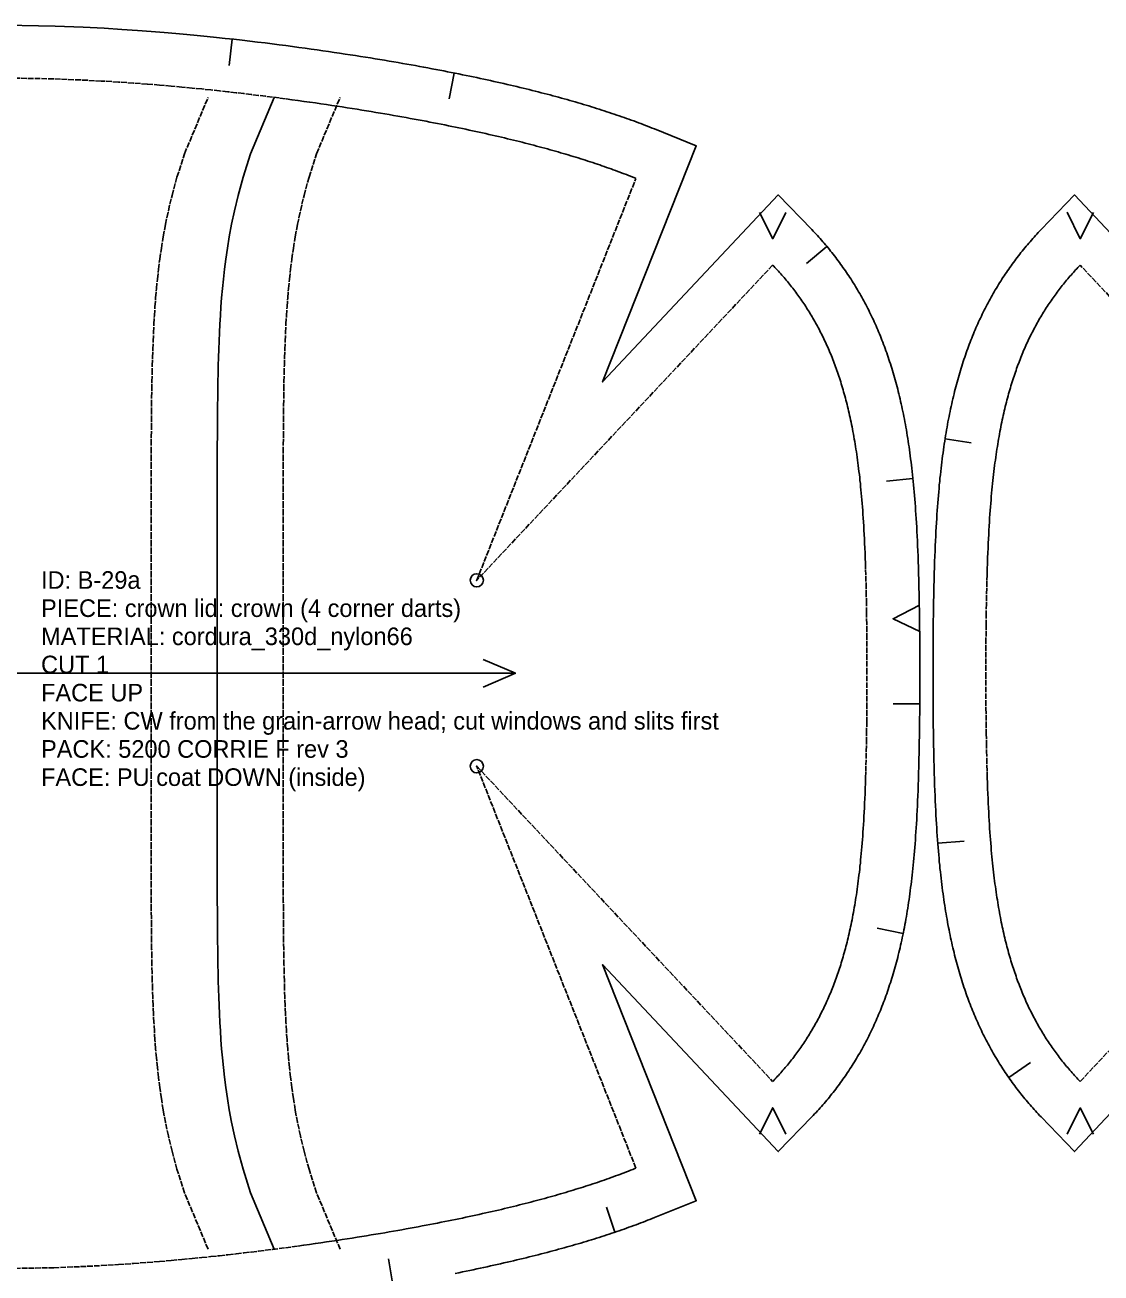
# Model space of a CAD drawing. Header units: millimetres. Extents: x 0 to 8058, y -22 to 1524.
# Drawn here: x 4726.2 to 4970.7, y 333.6 to 617.3 of the extents above; entities that cross this region are included whole.
import ezdxf

# ---------------------------------------------------------------- set-up
doc = ezdxf.new("R2010")
doc.units = ezdxf.units.MM
doc.linetypes.add('DASHED', pattern=[1.524, 1.27, -0.254])
for name, color, linetype in [('CUT', 7, 'Continuous'), ('DRILL', 4, 'Continuous'), ('GRAIN', 5, 'Continuous'), ('INTERNAL', 6, 'Continuous'), ('NOTCH', 1, 'Continuous'), ('SEW', 3, 'Continuous'), ('TEXT', 2, 'Continuous')]:
    doc.layers.add(name, color=color, linetype=linetype)

msp = doc.modelspace()

# ---------------------------------------------------------------- linework, layer by layer
at = {"layer": 'CUT'}
for points in [[(4823.95, 333.56), (4824.79, 333.73), (4825.63, 333.9), (4826.45, 334.07), (4827.27, 334.24), (4828.08, 334.41), (4828.88, 334.58), (4829.68, 334.75), (4830.47, 334.92), (4831.25, 335.08), (4832.02, 335.25), (4832.78, 335.42), (4833.54, 335.59), (4834.3, 335.76), (4835.04, 335.93), (4835.78, 336.1), (4836.51, 336.27), (4837.24, 336.44), (4837.96, 336.61), (4838.67, 336.79), (4839.38, 336.96), (4840.09, 337.13), (4840.78, 337.3), (4841.47, 337.47), (4842.16, 337.64), (4842.84, 337.82), (4843.52, 337.99), (4844.19, 338.17), (4844.86, 338.34), (4845.52, 338.51), (4846.17, 338.69), (4846.83, 338.87), (4847.47, 339.04), (4848.12, 339.22), (4848.75, 339.4), (4849.39, 339.57), (4850.02, 339.75), (4850.64, 339.93), (4851.26, 340.11), (4851.88, 340.29), (4852.49, 340.47), (4853.1, 340.65), (4853.71, 340.83), (4854.31, 341.02), (4854.91, 341.2), (4855.5, 341.38), (4856.09, 341.57), (4856.68, 341.75), (4857.26, 341.94), (4857.84, 342.13), (4858.41, 342.31), (4858.98, 342.5), (4859.55, 342.69), (4860.12, 342.88), (4860.68, 343.07), (4861.24, 343.26), (4861.79, 343.46), (4862.34, 343.65), (4862.89, 343.84), (4863.44, 344.04), (4863.98, 344.23), (4864.52, 344.43), (4865.05, 344.63), (4865.59, 344.83), (4866.12, 345.03), (4866.64, 345.23), (4867.17, 345.43), (4867.69, 345.63), (4868.21, 345.83), (4868.72, 346.04), (4869.24, 346.24), (4878.72, 350.07), (4857.47, 403.73), (4897.37, 361.23), (4904.99, 369.13), (4905.3, 369.46), (4905.62, 369.8), (4905.94, 370.14), (4906.25, 370.48), (4906.56, 370.82), (4906.87, 371.16), (4907.17, 371.51), (4907.48, 371.86), (4907.78, 372.21), (4908.08, 372.56), (4908.38, 372.91), (4908.67, 373.27), (4908.97, 373.62), (4909.26, 373.98), (4909.55, 374.35), (4909.84, 374.71), (4910.12, 375.07), (4910.41, 375.44), (4910.69, 375.81), (4910.97, 376.18), (4911.24, 376.56), (4911.52, 376.93), (4911.79, 377.31), (4912.06, 377.69), (4912.33, 378.07), (4912.6, 378.46), (4912.86, 378.84), (4913.12, 379.23), (4913.38, 379.62), (4913.64, 380.02), (4913.89, 380.41), (4914.15, 380.81), (4914.4, 381.21), (4914.65, 381.61), (4914.9, 382.01), (4915.14, 382.42), (4915.38, 382.82), (4915.62, 383.23), (4915.86, 383.65), (4916.1, 384.06), (4916.33, 384.48), (4916.56, 384.9), (4916.79, 385.32), (4917.02, 385.74), (4917.24, 386.17), (4917.47, 386.59), (4917.69, 387.02), (4917.91, 387.46), (4918.12, 387.89), (4918.34, 388.33), (4918.55, 388.77), (4918.76, 389.21), (4918.97, 389.66), (4919.17, 390.1), (4919.38, 390.55), (4919.58, 391.01), (4919.78, 391.46), (4919.97, 391.92), (4920.17, 392.38), (4920.36, 392.84), (4920.55, 393.31), (4920.74, 393.77), (4920.92, 394.24), (4921.11, 394.72), (4921.29, 395.19), (4921.47, 395.67), (4921.65, 396.15), (4921.82, 396.64), (4922, 397.13), (4922.17, 397.62), (4922.34, 398.11), (4922.5, 398.61), (4922.67, 399.11), (4922.83, 399.61), (4922.99, 400.12), (4923.15, 400.63), (4923.31, 401.14), (4923.46, 401.66), (4923.61, 402.17), (4923.77, 402.7), (4923.91, 403.22), (4924.06, 403.76), (4924.2, 404.29), (4924.35, 404.83), (4924.49, 405.37), (4924.62, 405.92), (4924.76, 406.47), (4924.89, 407.02), (4925.03, 407.58), (4925.16, 408.14), (4925.28, 408.71), (4925.41, 409.28), (4925.53, 409.86), (4925.66, 410.44), (4925.78, 411.03), (4925.9, 411.62), (4926.01, 412.21), (4926.13, 412.82), (4926.24, 413.42), (4926.35, 414.04), (4926.46, 414.66), (4926.56, 415.28), (4926.67, 415.92), (4926.77, 416.55), (4926.87, 417.2), (4926.97, 417.85), (4927.07, 418.51), (4927.16, 419.18), (4927.26, 419.86), (4927.35, 420.54), (4927.44, 421.23), (4927.53, 421.93), (4927.61, 422.64), (4927.7, 423.36), (4927.78, 424.09), (4927.86, 424.83), (4927.94, 425.59), (4928.02, 426.35), (4928.09, 427.13), (4928.17, 427.91), (4928.24, 428.72), (4928.31, 429.53), (4928.38, 430.37), (4928.45, 431.22), (4928.51, 432.08), (4928.57, 432.97), (4928.64, 433.88), (4928.7, 434.81), (4928.75, 435.76), (4928.81, 436.73), (4928.87, 437.74), (4928.92, 438.78), (4928.97, 439.85), (4929.02, 440.95), (4929.07, 442.1), (4929.12, 443.3), (4929.16, 444.55), (4929.2, 445.86), (4929.25, 447.25), (4929.29, 448.73), (4929.32, 450.31), (4929.36, 452.03), (4929.4, 453.93), (4929.43, 456.08), (4929.46, 458.63), (4929.49, 461.96), (4929.52, 469.95), (4929.49, 477.94), (4929.46, 481.27), (4929.43, 483.82), (4929.4, 485.97), (4929.36, 487.87), (4929.32, 489.59), (4929.29, 491.17), (4929.25, 492.64), (4929.2, 494.03), (4929.16, 495.35), (4929.12, 496.6), (4929.07, 497.79), (4929.02, 498.94), (4928.97, 500.05), (4928.92, 501.12), (4928.87, 502.16), (4928.81, 503.16), (4928.75, 504.14), (4928.7, 505.09), (4928.64, 506.02), (4928.57, 506.92), (4928.51, 507.81), (4928.45, 508.68), (4928.38, 509.53), (4928.31, 510.36), (4928.24, 511.18), (4928.17, 511.98), (4928.09, 512.77), (4928.02, 513.55), (4927.94, 514.31), (4927.86, 515.06), (4927.78, 515.8), (4927.7, 516.53), (4927.61, 517.25), (4927.53, 517.96), (4927.44, 518.66), (4927.35, 519.36), (4927.26, 520.04), (4927.16, 520.72), (4927.07, 521.38), (4926.97, 522.04), (4926.87, 522.7), (4926.77, 523.34), (4926.67, 523.98), (4926.56, 524.61), (4926.46, 525.24), (4926.35, 525.86), (4926.24, 526.47), (4926.13, 527.08), (4926.01, 527.68), (4925.9, 528.28), (4925.78, 528.87), (4925.66, 529.46), (4925.53, 530.04), (4925.41, 530.61), (4925.28, 531.19), (4925.16, 531.75), (4925.03, 532.32), (4924.89, 532.88), (4924.76, 533.43), (4924.62, 533.98), (4924.49, 534.53), (4924.35, 535.07), (4924.2, 535.61), (4924.06, 536.14), (4923.91, 536.67), (4923.77, 537.2), (4923.61, 537.72), (4923.46, 538.24), (4923.31, 538.76), (4923.15, 539.27), (4922.99, 539.78), (4922.83, 540.29), (4922.67, 540.79), (4922.5, 541.29), (4922.34, 541.78), (4922.17, 542.28), (4922, 542.77), (4921.82, 543.26), (4921.65, 543.74), (4921.47, 544.22), (4921.29, 544.7), (4921.11, 545.18), (4920.92, 545.65), (4920.74, 546.12), (4920.55, 546.59), (4920.36, 547.06), (4920.17, 547.52), (4919.97, 547.98), (4919.78, 548.44), (4919.58, 548.89), (4919.38, 549.34), (4919.17, 549.79), (4918.97, 550.24), (4918.76, 550.68), (4918.55, 551.13), (4918.34, 551.57), (4918.12, 552), (4917.91, 552.44), (4917.69, 552.87), (4917.47, 553.3), (4917.24, 553.73), (4917.02, 554.16), (4916.79, 554.58), (4916.56, 555), (4916.33, 555.42), (4916.1, 555.84), (4915.86, 556.25), (4915.62, 556.66), (4915.38, 557.07), (4915.14, 557.48), (4914.9, 557.88), (4914.65, 558.29), (4914.4, 558.69), (4914.15, 559.09), (4913.89, 559.49), (4913.64, 559.88), (4913.38, 560.27), (4913.12, 560.66), (4912.86, 561.05), (4912.6, 561.44), (4912.33, 561.82), (4912.06, 562.2), (4911.79, 562.58), (4911.52, 562.96), (4911.24, 563.34), (4910.97, 563.71), (4910.69, 564.08), (4910.41, 564.45), (4910.12, 564.82), (4909.84, 565.19), (4909.55, 565.55), (4909.26, 565.91), (4908.97, 566.27), (4908.67, 566.63), (4908.38, 566.98), (4908.08, 567.34), (4907.78, 567.69), (4907.48, 568.04), (4907.17, 568.39), (4906.87, 568.73), (4906.56, 569.08), (4906.25, 569.42), (4905.94, 569.76), (4905.62, 570.1), (4905.3, 570.43), (4904.99, 570.77), (4897.37, 578.67), (4857.47, 536.17), (4878.72, 589.82), (4869.24, 593.65), (4868.72, 593.86), (4868.21, 594.06), (4867.69, 594.27), (4867.17, 594.47), (4866.64, 594.67), (4866.12, 594.87), (4865.59, 595.07), (4865.05, 595.27), (4864.52, 595.47), (4863.98, 595.66), (4863.44, 595.86), (4862.89, 596.05), (4862.34, 596.25), (4861.79, 596.44), (4861.24, 596.63), (4860.68, 596.82), (4860.12, 597.01), (4859.55, 597.2), (4858.98, 597.39), (4858.41, 597.58), (4857.84, 597.77), (4857.26, 597.96), (4856.68, 598.14), (4856.09, 598.33), (4855.5, 598.51), (4854.91, 598.7), (4854.31, 598.88), (4853.71, 599.06), (4853.1, 599.24), (4852.49, 599.42), (4851.88, 599.61), (4851.26, 599.79), (4850.64, 599.97), (4850.02, 600.14), (4849.39, 600.32), (4848.75, 600.5), (4848.12, 600.68), (4847.47, 600.85), (4846.83, 601.03), (4846.17, 601.21), (4845.52, 601.38), (4844.86, 601.56), (4844.19, 601.73), (4843.52, 601.9), (4842.84, 602.08), (4842.16, 602.25), (4841.47, 602.42), (4840.78, 602.6), (4840.09, 602.77), (4839.38, 602.94), (4838.67, 603.11), (4837.96, 603.28), (4837.24, 603.45), (4836.51, 603.62), (4835.78, 603.79), (4835.04, 603.96), (4834.3, 604.13), (4833.54, 604.3), (4832.78, 604.47), (4832.02, 604.64), (4831.25, 604.81), (4830.47, 604.98), (4829.68, 605.15), (4828.88, 605.32), (4828.08, 605.49), (4827.27, 605.66), (4826.45, 605.83), (4825.63, 605.99), (4824.79, 606.16), (4823.95, 606.33), (4823.09, 606.5), (4822.23, 606.67), (4821.36, 606.84), (4820.47, 607.01), (4819.58, 607.18), (4818.68, 607.35), (4817.76, 607.52), (4816.84, 607.69), (4815.9, 607.87), (4814.95, 608.04), (4813.99, 608.21), (4813.02, 608.38), (4812.03, 608.56), (4811.03, 608.73), (4810.02, 608.91), (4808.99, 609.08), (4807.94, 609.26), (4806.88, 609.43), (4805.8, 609.61), (4804.71, 609.79), (4803.59, 609.97), (4802.46, 610.15), (4801.31, 610.33), (4800.13, 610.51), (4798.94, 610.69), (4797.72, 610.88), (4796.48, 611.06), (4795.21, 611.25), (4793.92, 611.44), (4792.6, 611.63), (4791.25, 611.82), (4789.86, 612.01), (4788.45, 612.2), (4786.99, 612.4), (4785.5, 612.6), (4783.97, 612.79), (4782.39, 613), (4780.77, 613.2), (4779.09, 613.4), (4777.35, 613.61), (4775.56, 613.82), (4773.69, 614.03), (4771.75, 614.24), (4769.72, 614.46), (4767.6, 614.68), (4765.37, 614.9), (4763.01, 615.12), (4760.51, 615.35), (4757.83, 615.58), (4754.93, 615.81), (4751.77, 616.05), (4748.25, 616.29), (4744.23, 616.53), (4739.44, 616.78), (4733.1, 617.04), (4717.99, 617.29)], [(5004.57, 536.17), (4964.68, 578.67), (4957.06, 570.77), (4956.74, 570.43), (4956.42, 570.1), (4956.11, 569.76), (4955.8, 569.42), (4955.49, 569.08), (4955.18, 568.73), (4954.87, 568.39), (4954.57, 568.04), (4954.27, 567.69), (4953.97, 567.34), (4953.67, 566.98), (4953.37, 566.63), (4953.08, 566.27), (4952.79, 565.91), (4952.5, 565.55), (4952.21, 565.19), (4951.92, 564.82), (4951.64, 564.45), (4951.36, 564.08), (4951.08, 563.71), (4950.8, 563.34), (4950.53, 562.96), (4950.25, 562.58), (4949.98, 562.2), (4949.72, 561.82), (4949.45, 561.44), (4949.19, 561.05), (4948.92, 560.66), (4948.66, 560.27), (4948.41, 559.88), (4948.15, 559.49), (4947.9, 559.09), (4947.65, 558.69), (4947.4, 558.29), (4947.15, 557.88), (4946.91, 557.48), (4946.66, 557.07), (4946.42, 556.66), (4946.18, 556.25), (4945.95, 555.84), (4945.71, 555.42), (4945.48, 555), (4945.25, 554.58), (4945.03, 554.16), (4944.8, 553.73), (4944.58, 553.3), (4944.36, 552.87), (4944.14, 552.44), (4943.92, 552), (4943.71, 551.57), (4943.5, 551.13), (4943.29, 550.68), (4943.08, 550.24), (4942.87, 549.79), (4942.67, 549.34), (4942.47, 548.89), (4942.27, 548.44), (4942.07, 547.98), (4941.88, 547.52), (4941.69, 547.06), (4941.5, 546.59), (4941.31, 546.12), (4941.12, 545.65), (4940.94, 545.18), (4940.75, 544.7), (4940.58, 544.22), (4940.4, 543.74), (4940.22, 543.26), (4940.05, 542.77), (4939.88, 542.28), (4939.71, 541.78), (4939.54, 541.29), (4939.38, 540.79), (4939.21, 540.29), (4939.05, 539.78), (4938.89, 539.27), (4938.74, 538.76), (4938.58, 538.24), (4938.43, 537.72), (4938.28, 537.2), (4938.13, 536.67), (4937.99, 536.14), (4937.84, 535.61), (4937.7, 535.07), (4937.56, 534.53), (4937.42, 533.98), (4937.29, 533.43), (4937.15, 532.88), (4937.02, 532.32), (4936.89, 531.75), (4936.76, 531.19), (4936.63, 530.61), (4936.51, 530.04), (4936.39, 529.46), (4936.27, 528.87), (4936.15, 528.28), (4936.03, 527.68), (4935.92, 527.08), (4935.81, 526.47), (4935.7, 525.86), (4935.59, 525.24), (4935.48, 524.61), (4935.38, 523.98), (4935.27, 523.34), (4935.17, 522.7), (4935.07, 522.04), (4934.98, 521.38), (4934.88, 520.72), (4934.79, 520.04), (4934.7, 519.36), (4934.61, 518.66), (4934.52, 517.96), (4934.43, 517.25), (4934.35, 516.53), (4934.26, 515.8), (4934.18, 515.06), (4934.1, 514.31), (4934.03, 513.55), (4933.95, 512.77), (4933.88, 511.98), (4933.81, 511.18), (4933.73, 510.36), (4933.67, 509.53), (4933.6, 508.68), (4933.53, 507.81), (4933.47, 506.92), (4933.41, 506.02), (4933.35, 505.09), (4933.29, 504.14), (4933.23, 503.16), (4933.18, 502.16), (4933.13, 501.12), (4933.07, 500.05), (4933.02, 498.94), (4932.98, 497.79), (4932.93, 496.6), (4932.88, 495.35), (4932.84, 494.03), (4932.8, 492.64), (4932.76, 491.17), (4932.72, 489.59), (4932.68, 487.87), (4932.65, 485.97), (4932.61, 483.82), (4932.58, 481.27), (4932.55, 477.94), (4932.52, 469.95), (4932.55, 461.96), (4932.58, 458.63), (4932.61, 456.08), (4932.65, 453.93), (4932.68, 452.03), (4932.72, 450.31), (4932.76, 448.73), (4932.8, 447.25), (4932.84, 445.86), (4932.88, 444.55), (4932.93, 443.3), (4932.98, 442.1), (4933.02, 440.95), (4933.07, 439.85), (4933.13, 438.78), (4933.18, 437.74), (4933.23, 436.73), (4933.29, 435.76), (4933.35, 434.81), (4933.41, 433.88), (4933.47, 432.97), (4933.53, 432.08), (4933.6, 431.22), (4933.67, 430.37), (4933.73, 429.53), (4933.81, 428.72), (4933.88, 427.91), (4933.95, 427.13), (4934.03, 426.35), (4934.1, 425.59), (4934.18, 424.83), (4934.26, 424.09), (4934.35, 423.36), (4934.43, 422.64), (4934.52, 421.93), (4934.61, 421.23), (4934.7, 420.54), (4934.79, 419.86), (4934.88, 419.18), (4934.98, 418.51), (4935.07, 417.85), (4935.17, 417.2), (4935.27, 416.55), (4935.38, 415.92), (4935.48, 415.28), (4935.59, 414.66), (4935.7, 414.04), (4935.81, 413.42), (4935.92, 412.82), (4936.03, 412.21), (4936.15, 411.62), (4936.27, 411.03), (4936.39, 410.44), (4936.51, 409.86), (4936.63, 409.28), (4936.76, 408.71), (4936.89, 408.14), (4937.02, 407.58), (4937.15, 407.02), (4937.29, 406.47), (4937.42, 405.92), (4937.56, 405.37), (4937.7, 404.83), (4937.84, 404.29), (4937.99, 403.76), (4938.13, 403.22), (4938.28, 402.7), (4938.43, 402.17), (4938.58, 401.66), (4938.74, 401.14), (4938.89, 400.63), (4939.05, 400.12), (4939.21, 399.61), (4939.38, 399.11), (4939.54, 398.61), (4939.71, 398.11), (4939.88, 397.62), (4940.05, 397.13), (4940.22, 396.64), (4940.4, 396.15), (4940.58, 395.67), (4940.75, 395.19), (4940.94, 394.72), (4941.12, 394.24), (4941.31, 393.77), (4941.5, 393.31), (4941.69, 392.84), (4941.88, 392.38), (4942.07, 391.92), (4942.27, 391.46), (4942.47, 391.01), (4942.67, 390.55), (4942.87, 390.1), (4943.08, 389.66), (4943.29, 389.21), (4943.5, 388.77), (4943.71, 388.33), (4943.92, 387.89), (4944.14, 387.46), (4944.36, 387.02), (4944.58, 386.59), (4944.8, 386.17), (4945.03, 385.74), (4945.25, 385.32), (4945.48, 384.9), (4945.71, 384.48), (4945.95, 384.06), (4946.18, 383.65), (4946.42, 383.23), (4946.66, 382.82), (4946.91, 382.42), (4947.15, 382.01), (4947.4, 381.61), (4947.65, 381.21), (4947.9, 380.81), (4948.15, 380.41), (4948.41, 380.02), (4948.66, 379.62), (4948.92, 379.23), (4949.19, 378.84), (4949.45, 378.46), (4949.72, 378.07), (4949.98, 377.69), (4950.25, 377.31), (4950.53, 376.93), (4950.8, 376.56), (4951.08, 376.18), (4951.36, 375.81), (4951.64, 375.44), (4951.92, 375.07), (4952.21, 374.71), (4952.5, 374.35), (4952.79, 373.98), (4953.08, 373.62), (4953.37, 373.27), (4953.67, 372.91), (4953.97, 372.56), (4954.27, 372.21), (4954.57, 371.86), (4954.87, 371.51), (4955.18, 371.16), (4955.49, 370.82), (4955.8, 370.48), (4956.11, 370.14), (4956.42, 369.8), (4956.74, 369.46), (4957.06, 369.13), (4964.68, 361.23), (5004.57, 403.73)]]:
    msp.add_lwpolyline(points, dxfattribs=at)
at = {"layer": 'DRILL'}
for centre in [(4828.87, 491.08), (4828.87, 448.82)]:
    msp.add_circle(centre, 1.5, dxfattribs=at)
for p in [(4828.87, 491.08), (4828.87, 448.82)]:
    msp.add_point(p, dxfattribs=at)
at = {"layer": 'GRAIN'}
for points in [[(4830.3, 466.83), (4837.67, 469.95), (4830.3, 473.06)], [(4598.11, 469.95), (4837.67, 469.95)]]:
    msp.add_lwpolyline(points, dxfattribs=at)
at = {"layer": 'INTERNAL', "linetype": 'CONTINUOUS'}
msp.add_lwpolyline([(4782.84, 339.05), (4777.48, 351.87), (4775.77, 357.22), (4774.64, 361.34), (4773.81, 364.82), (4773.16, 367.91), (4772.64, 370.73), (4772.22, 373.34), (4771.86, 375.8), (4771.57, 378.14), (4771.32, 380.37), (4771.1, 382.53), (4770.92, 384.62), (4770.77, 386.66), (4770.64, 388.66), (4770.53, 390.61), (4770.43, 392.54), (4770.35, 394.44), (4770.27, 396.31), (4770.21, 398.17), (4770.16, 400.01), (4770.12, 401.84), (4770.08, 403.66), (4770.05, 405.47), (4770.02, 407.26), (4770, 409.06), (4769.98, 410.84), (4769.96, 412.63), (4769.95, 414.4), (4769.94, 416.18), (4769.93, 417.95), (4769.92, 419.72), (4769.92, 421.49), (4769.91, 423.26), (4769.91, 425.02), (4769.9, 426.79), (4769.9, 428.55), (4769.9, 430.31), (4769.9, 432.08), (4769.9, 433.84), (4769.89, 435.6), (4769.89, 437.36), (4769.89, 439.12), (4769.89, 440.89), (4769.89, 442.65), (4769.89, 444.41), (4769.89, 446.17), (4769.89, 447.93), (4769.89, 449.69), (4769.89, 451.45), (4769.89, 453.22), (4769.89, 454.98), (4769.89, 456.74), (4769.89, 458.5), (4769.89, 460.26), (4769.89, 462.02), (4769.89, 463.78), (4769.89, 465.54), (4769.89, 467.31), (4769.89, 469.07), (4769.89, 470.83), (4769.89, 472.59), (4769.89, 474.35), (4769.89, 476.11), (4769.89, 477.87), (4769.89, 479.63), (4769.89, 481.4), (4769.89, 483.16), (4769.89, 484.92), (4769.89, 486.68), (4769.89, 488.44), (4769.89, 490.2), (4769.89, 491.96), (4769.89, 493.73), (4769.89, 495.49), (4769.89, 497.25), (4769.89, 499.01), (4769.89, 500.77), (4769.89, 502.53), (4769.89, 504.3), (4769.9, 506.06), (4769.9, 507.82), (4769.9, 509.58), (4769.9, 511.35), (4769.9, 513.11), (4769.91, 514.87), (4769.91, 516.64), (4769.92, 518.41), (4769.92, 520.17), (4769.93, 521.94), (4769.94, 523.72), (4769.95, 525.49), (4769.96, 527.27), (4769.98, 529.05), (4770, 530.84), (4770.02, 532.63), (4770.05, 534.43), (4770.08, 536.24), (4770.12, 538.05), (4770.16, 539.88), (4770.21, 541.72), (4770.27, 543.58), (4770.35, 545.46), (4770.43, 547.36), (4770.53, 549.28), (4770.64, 551.24), (4770.77, 553.23), (4770.92, 555.27), (4771.1, 557.36), (4771.32, 559.52), (4771.57, 561.76), (4771.86, 564.1), (4772.22, 566.55), (4772.64, 569.17), (4773.16, 571.98), (4773.81, 575.07), (4774.64, 578.56), (4775.77, 582.68), (4777.48, 588.02), (4782.84, 600.84)], dxfattribs=at)
at = {"layer": 'NOTCH'}
for points in [[(4773.31, 614.07), (4772.66, 608.11)], [(4823.75, 606.37), (4822.58, 600.49)], [(4893.12, 574.7), (4896.11, 568.7), (4899.12, 574.69)], [(4963.01, 574.71), (4965.98, 568.7), (4969.01, 574.69)], [(4908.41, 566.95), (4903.81, 563.1)], [(4935.26, 523.24), (4941.18, 522.3)], [(4927.95, 514.21), (4921.98, 513.6)], [(4929.41, 485.41), (4923.45, 482.33), (4929.49, 479.41)], [(4929.5, 462.98), (4923.5, 463.01)], [(4933.59, 431.36), (4939.57, 431.82)], [(4925.74, 410.83), (4919.86, 412.03)], [(4949.73, 378.05), (4954.65, 381.48)], [(4899.12, 365.2), (4896.11, 371.2), (4893.12, 365.19)], [(4969.01, 365.21), (4965.98, 371.19), (4963.01, 365.18)], [(4860.25, 342.93), (4858.33, 348.61)], [(4809.82, 330.96), (4808.81, 336.87)]]:
    msp.add_lwpolyline(points, dxfattribs=at)
at = {"layer": 'SEW', "linetype": 'DASHED'}
for points in [[(4717.89, 334.61), (4732.76, 334.85), (4738.88, 335.1), (4743.56, 335.34), (4747.48, 335.58), (4750.91, 335.81), (4754, 336.05), (4756.83, 336.27), (4759.45, 336.5), (4761.9, 336.72), (4764.21, 336.94), (4766.39, 337.16), (4768.47, 337.37), (4770.46, 337.58), (4772.36, 337.79), (4774.19, 338), (4775.95, 338.2), (4777.65, 338.41), (4779.3, 338.61), (4780.89, 338.81), (4782.44, 339), (4783.95, 339.2), (4785.41, 339.39), (4786.84, 339.58), (4788.23, 339.77), (4789.58, 339.96), (4790.91, 340.15), (4792.21, 340.33), (4793.48, 340.52), (4794.72, 340.7), (4795.94, 340.88), (4797.13, 341.06), (4798.31, 341.24), (4799.46, 341.42), (4800.59, 341.6), (4801.7, 341.78), (4802.79, 341.95), (4803.86, 342.13), (4804.92, 342.3), (4805.96, 342.47), (4806.98, 342.65), (4807.99, 342.82), (4808.99, 342.99), (4809.96, 343.16), (4810.93, 343.33), (4811.88, 343.5), (4812.82, 343.67), (4813.75, 343.83), (4814.67, 344), (4815.57, 344.17), (4816.46, 344.34), (4817.34, 344.5), (4818.21, 344.67), (4819.08, 344.83), (4819.93, 345), (4820.77, 345.17), (4821.6, 345.33), (4822.42, 345.5), (4823.23, 345.66), (4824.04, 345.82), (4824.83, 345.99), (4825.62, 346.15), (4826.4, 346.32), (4827.17, 346.48), (4827.93, 346.65), (4828.69, 346.81), (4829.44, 346.97), (4830.18, 347.14), (4830.91, 347.3), (4831.64, 347.47), (4832.36, 347.63), (4833.08, 347.79), (4833.78, 347.96), (4834.48, 348.12), (4835.18, 348.29), (4835.87, 348.45), (4836.55, 348.62), (4837.23, 348.78), (4837.9, 348.95), (4838.56, 349.11), (4839.22, 349.28), (4839.88, 349.45), (4840.52, 349.61), (4841.17, 349.78), (4841.81, 349.95), (4842.44, 350.11), (4843.07, 350.28), (4843.69, 350.45), (4844.31, 350.62), (4844.92, 350.78), (4845.53, 350.95), (4846.13, 351.12), (4846.73, 351.29), (4847.33, 351.46), (4847.92, 351.63), (4848.5, 351.8), (4849.09, 351.98), (4849.66, 352.15), (4850.24, 352.32), (4850.8, 352.49), (4851.37, 352.67), (4851.93, 352.84), (4852.49, 353.01), (4853.04, 353.19), (4853.59, 353.36), (4854.13, 353.54), (4854.67, 353.72), (4855.21, 353.89), (4855.75, 354.07), (4856.28, 354.25), (4856.8, 354.43), (4857.32, 354.61), (4857.84, 354.79), (4858.36, 354.97), (4858.87, 355.15), (4859.38, 355.33), (4859.89, 355.51), (4860.39, 355.7), (4860.89, 355.88), (4861.38, 356.07), (4861.88, 356.25), (4862.36, 356.44), (4862.85, 356.62), (4863.33, 356.81), (4863.81, 357), (4864.29, 357.19), (4864.76, 357.38), (4865.03, 357.48), (4828.87, 448.82), (4896.09, 377.19), (4896.32, 377.43), (4896.59, 377.71), (4896.86, 378), (4897.12, 378.28), (4897.39, 378.57), (4897.65, 378.86), (4897.91, 379.15), (4898.17, 379.44), (4898.42, 379.73), (4898.68, 380.02), (4898.93, 380.32), (4899.18, 380.61), (4899.43, 380.91), (4899.67, 381.21), (4899.92, 381.51), (4900.16, 381.82), (4900.4, 382.12), (4900.64, 382.43), (4900.88, 382.74), (4901.11, 383.05), (4901.35, 383.36), (4901.58, 383.67), (4901.81, 383.99), (4902.04, 384.3), (4902.26, 384.62), (4902.49, 384.94), (4902.71, 385.26), (4902.93, 385.59), (4903.15, 385.91), (4903.37, 386.24), (4903.59, 386.57), (4903.8, 386.9), (4904.01, 387.23), (4904.22, 387.57), (4904.43, 387.9), (4904.64, 388.24), (4904.85, 388.58), (4905.05, 388.93), (4905.25, 389.27), (4905.45, 389.62), (4905.65, 389.97), (4905.85, 390.32), (4906.04, 390.67), (4906.24, 391.03), (4906.43, 391.38), (4906.62, 391.74), (4906.81, 392.1), (4906.99, 392.47), (4907.18, 392.83), (4907.36, 393.2), (4907.54, 393.57), (4907.72, 393.95), (4907.9, 394.32), (4908.08, 394.7), (4908.25, 395.08), (4908.43, 395.46), (4908.6, 395.85), (4908.77, 396.24), (4908.94, 396.63), (4909.1, 397.02), (4909.27, 397.42), (4909.43, 397.82), (4909.59, 398.22), (4909.75, 398.62), (4909.91, 399.03), (4910.07, 399.44), (4910.22, 399.86), (4910.38, 400.27), (4910.53, 400.69), (4910.68, 401.11), (4910.83, 401.54), (4910.97, 401.97), (4911.12, 402.4), (4911.26, 402.83), (4911.4, 403.27), (4911.55, 403.72), (4911.68, 404.16), (4911.82, 404.61), (4911.96, 405.06), (4912.09, 405.52), (4912.22, 405.98), (4912.35, 406.44), (4912.48, 406.91), (4912.61, 407.39), (4912.74, 407.86), (4912.86, 408.34), (4912.98, 408.83), (4913.1, 409.32), (4913.22, 409.81), (4913.34, 410.31), (4913.46, 410.81), (4913.57, 411.32), (4913.69, 411.84), (4913.8, 412.35), (4913.91, 412.88), (4914.02, 413.41), (4914.12, 413.94), (4914.23, 414.48), (4914.33, 415.03), (4914.43, 415.58), (4914.53, 416.14), (4914.63, 416.7), (4914.73, 417.27), (4914.83, 417.85), (4914.92, 418.44), (4915.01, 419.03), (4915.1, 419.63), (4915.19, 420.24), (4915.28, 420.85), (4915.37, 421.48), (4915.45, 422.11), (4915.54, 422.75), (4915.62, 423.4), (4915.7, 424.07), (4915.78, 424.74), (4915.86, 425.42), (4915.93, 426.11), (4916.01, 426.82), (4916.08, 427.53), (4916.15, 428.26), (4916.22, 429.01), (4916.29, 429.77), (4916.35, 430.54), (4916.42, 431.33), (4916.48, 432.14), (4916.54, 432.96), (4916.6, 433.81), (4916.66, 434.67), (4916.72, 435.56), (4916.78, 436.47), (4916.83, 437.41), (4916.88, 438.38), (4916.93, 439.37), (4916.98, 440.4), (4917.03, 441.48), (4917.08, 442.59), (4917.12, 443.75), (4917.17, 444.96), (4917.21, 446.24), (4917.25, 447.59), (4917.29, 449.04), (4917.33, 450.58), (4917.36, 452.27), (4917.4, 454.13), (4917.43, 456.25), (4917.46, 458.76), (4917.49, 462.04), (4917.52, 469.95), (4917.49, 477.86), (4917.46, 481.13), (4917.43, 483.65), (4917.4, 485.76), (4917.36, 487.63), (4917.33, 489.31), (4917.29, 490.86), (4917.25, 492.3), (4917.21, 493.65), (4917.17, 494.93), (4917.12, 496.15), (4917.08, 497.31), (4917.03, 498.42), (4916.98, 499.49), (4916.93, 500.52), (4916.88, 501.52), (4916.83, 502.49), (4916.78, 503.42), (4916.72, 504.34), (4916.66, 505.22), (4916.6, 506.09), (4916.54, 506.93), (4916.48, 507.76), (4916.42, 508.57), (4916.35, 509.35), (4916.29, 510.13), (4916.22, 510.89), (4916.15, 511.63), (4916.08, 512.36), (4916.01, 513.08), (4915.93, 513.78), (4915.86, 514.48), (4915.78, 515.16), (4915.7, 515.83), (4915.62, 516.49), (4915.54, 517.14), (4915.45, 517.78), (4915.37, 518.42), (4915.28, 519.04), (4915.19, 519.66), (4915.1, 520.27), (4915.01, 520.87), (4914.92, 521.46), (4914.83, 522.04), (4914.73, 522.62), (4914.63, 523.19), (4914.53, 523.76), (4914.43, 524.32), (4914.33, 524.87), (4914.23, 525.41), (4914.12, 525.95), (4914.02, 526.49), (4913.91, 527.02), (4913.8, 527.54), (4913.69, 528.06), (4913.57, 528.57), (4913.46, 529.08), (4913.34, 529.59), (4913.22, 530.08), (4913.1, 530.58), (4912.98, 531.07), (4912.86, 531.55), (4912.74, 532.03), (4912.61, 532.51), (4912.48, 532.98), (4912.35, 533.45), (4912.22, 533.91), (4912.09, 534.38), (4911.96, 534.83), (4911.82, 535.28), (4911.68, 535.73), (4911.55, 536.18), (4911.4, 536.62), (4911.26, 537.06), (4911.12, 537.5), (4910.97, 537.93), (4910.83, 538.36), (4910.68, 538.78), (4910.53, 539.2), (4910.38, 539.62), (4910.22, 540.04), (4910.07, 540.45), (4909.91, 540.86), (4909.75, 541.27), (4909.59, 541.68), (4909.43, 542.08), (4909.27, 542.48), (4909.1, 542.87), (4908.94, 543.27), (4908.77, 543.66), (4908.6, 544.04), (4908.43, 544.43), (4908.25, 544.81), (4908.08, 545.19), (4907.9, 545.57), (4907.72, 545.95), (4907.54, 546.32), (4907.36, 546.69), (4907.18, 547.06), (4906.99, 547.43), (4906.81, 547.79), (4906.62, 548.15), (4906.43, 548.51), (4906.24, 548.87), (4906.04, 549.23), (4905.85, 549.58), (4905.65, 549.93), (4905.45, 550.28), (4905.25, 550.62), (4905.05, 550.97), (4904.85, 551.31), (4904.64, 551.65), (4904.43, 551.99), (4904.22, 552.33), (4904.01, 552.66), (4903.8, 553), (4903.59, 553.33), (4903.37, 553.66), (4903.15, 553.98), (4902.93, 554.31), (4902.71, 554.63), (4902.49, 554.95), (4902.26, 555.27), (4902.04, 555.59), (4901.81, 555.91), (4901.58, 556.22), (4901.35, 556.54), (4901.11, 556.85), (4900.88, 557.16), (4900.64, 557.47), (4900.4, 557.77), (4900.16, 558.08), (4899.92, 558.38), (4899.67, 558.68), (4899.43, 558.98), (4899.18, 559.28), (4898.93, 559.58), (4898.68, 559.87), (4898.42, 560.17), (4898.17, 560.46), (4897.91, 560.75), (4897.65, 561.04), (4897.39, 561.33), (4897.12, 561.61), (4896.86, 561.9), (4896.59, 562.18), (4896.32, 562.46), (4896.09, 562.7), (4828.87, 491.08), (4865.03, 582.41), (4864.76, 582.52), (4864.29, 582.71), (4863.81, 582.9), (4863.33, 583.09), (4862.85, 583.27), (4862.36, 583.46), (4861.88, 583.64), (4861.38, 583.83), (4860.89, 584.01), (4860.39, 584.2), (4859.89, 584.38), (4859.38, 584.56), (4858.87, 584.75), (4858.36, 584.93), (4857.84, 585.11), (4857.32, 585.29), (4856.8, 585.47), (4856.28, 585.65), (4855.75, 585.82), (4855.21, 586), (4854.67, 586.18), (4854.13, 586.35), (4853.59, 586.53), (4853.04, 586.71), (4852.49, 586.88), (4851.93, 587.06), (4851.37, 587.23), (4850.8, 587.4), (4850.24, 587.58), (4849.66, 587.75), (4849.09, 587.92), (4848.5, 588.09), (4847.92, 588.26), (4847.33, 588.43), (4846.73, 588.6), (4846.13, 588.77), (4845.53, 588.94), (4844.92, 589.11), (4844.31, 589.28), (4843.69, 589.45), (4843.07, 589.62), (4842.44, 589.78), (4841.81, 589.95), (4841.17, 590.12), (4840.52, 590.28), (4839.88, 590.45), (4839.22, 590.62), (4838.56, 590.78), (4837.9, 590.95), (4837.23, 591.11), (4836.55, 591.28), (4835.87, 591.44), (4835.18, 591.61), (4834.48, 591.77), (4833.78, 591.94), (4833.08, 592.1), (4832.36, 592.27), (4831.64, 592.43), (4830.91, 592.59), (4830.18, 592.76), (4829.44, 592.92), (4828.69, 593.09), (4827.93, 593.25), (4827.17, 593.41), (4826.4, 593.58), (4825.62, 593.74), (4824.83, 593.91), (4824.04, 594.07), (4823.23, 594.24), (4822.42, 594.4), (4821.6, 594.56), (4820.77, 594.73), (4819.93, 594.9), (4819.08, 595.06), (4818.21, 595.23), (4817.34, 595.39), (4816.46, 595.56), (4815.57, 595.73), (4814.67, 595.89), (4813.75, 596.06), (4812.82, 596.23), (4811.88, 596.4), (4810.93, 596.57), (4809.96, 596.74), (4808.99, 596.91), (4807.99, 597.08), (4806.98, 597.25), (4805.96, 597.42), (4804.92, 597.6), (4803.86, 597.77), (4802.79, 597.94), (4801.7, 598.12), (4800.59, 598.3), (4799.46, 598.47), (4798.31, 598.65), (4797.13, 598.83), (4795.94, 599.01), (4794.72, 599.19), (4793.48, 599.38), (4792.21, 599.56), (4790.91, 599.75), (4789.58, 599.93), (4788.23, 600.12), (4786.84, 600.31), (4785.41, 600.5), (4783.95, 600.7), (4782.44, 600.89), (4780.89, 601.09), (4779.3, 601.29), (4777.65, 601.49), (4775.95, 601.69), (4774.19, 601.9), (4772.36, 602.1), (4770.46, 602.31), (4768.47, 602.52), (4766.39, 602.74), (4764.21, 602.95), (4761.9, 603.17), (4759.45, 603.4), (4756.83, 603.62), (4754, 603.85), (4750.91, 604.08), (4747.48, 604.32), (4743.56, 604.55), (4738.88, 604.79), (4732.76, 605.04), (4717.89, 605.29)], [(4767.84, 339.05), (4762.48, 351.87), (4760.77, 357.22), (4759.64, 361.34), (4758.81, 364.82), (4758.16, 367.91), (4757.64, 370.73), (4757.22, 373.34), (4756.86, 375.8), (4756.57, 378.14), (4756.32, 380.37), (4756.1, 382.53), (4755.92, 384.62), (4755.77, 386.66), (4755.64, 388.66), (4755.53, 390.61), (4755.43, 392.54), (4755.35, 394.44), (4755.27, 396.31), (4755.21, 398.17), (4755.16, 400.01), (4755.12, 401.84), (4755.08, 403.66), (4755.05, 405.47), (4755.02, 407.26), (4755, 409.06), (4754.98, 410.84), (4754.96, 412.63), (4754.95, 414.4), (4754.94, 416.18), (4754.93, 417.95), (4754.92, 419.72), (4754.92, 421.49), (4754.91, 423.26), (4754.91, 425.02), (4754.9, 426.79), (4754.9, 428.55), (4754.9, 430.31), (4754.9, 432.08), (4754.9, 433.84), (4754.89, 435.6), (4754.89, 437.36), (4754.89, 439.12), (4754.89, 440.89), (4754.89, 442.65), (4754.89, 444.41), (4754.89, 446.17), (4754.89, 447.93), (4754.89, 449.69), (4754.89, 451.45), (4754.89, 453.22), (4754.89, 454.98), (4754.89, 456.74), (4754.89, 458.5), (4754.89, 460.26), (4754.89, 462.02), (4754.89, 463.78), (4754.89, 465.54), (4754.89, 467.31), (4754.89, 469.07), (4754.89, 470.83), (4754.89, 472.59), (4754.89, 474.35), (4754.89, 476.11), (4754.89, 477.87), (4754.89, 479.63), (4754.89, 481.4), (4754.89, 483.16), (4754.89, 484.92), (4754.89, 486.68), (4754.89, 488.44), (4754.89, 490.2), (4754.89, 491.96), (4754.89, 493.73), (4754.89, 495.49), (4754.89, 497.25), (4754.89, 499.01), (4754.89, 500.77), (4754.89, 502.53), (4754.89, 504.3), (4754.9, 506.06), (4754.9, 507.82), (4754.9, 509.58), (4754.9, 511.35), (4754.9, 513.11), (4754.91, 514.87), (4754.91, 516.64), (4754.92, 518.41), (4754.92, 520.17), (4754.93, 521.94), (4754.94, 523.72), (4754.95, 525.49), (4754.96, 527.27), (4754.98, 529.05), (4755, 530.84), (4755.02, 532.63), (4755.05, 534.43), (4755.08, 536.24), (4755.12, 538.05), (4755.16, 539.88), (4755.21, 541.72), (4755.27, 543.58), (4755.35, 545.46), (4755.43, 547.36), (4755.53, 549.28), (4755.64, 551.24), (4755.77, 553.23), (4755.92, 555.27), (4756.1, 557.36), (4756.32, 559.52), (4756.57, 561.76), (4756.86, 564.1), (4757.22, 566.55), (4757.64, 569.17), (4758.16, 571.98), (4758.81, 575.07), (4759.64, 578.56), (4760.77, 582.68), (4762.48, 588.02), (4767.84, 600.84)], [(4797.84, 339.05), (4792.48, 351.87), (4790.77, 357.22), (4789.64, 361.34), (4788.81, 364.82), (4788.16, 367.91), (4787.64, 370.73), (4787.22, 373.34), (4786.86, 375.8), (4786.57, 378.14), (4786.32, 380.37), (4786.1, 382.53), (4785.92, 384.62), (4785.77, 386.66), (4785.64, 388.66), (4785.53, 390.61), (4785.43, 392.54), (4785.35, 394.44), (4785.27, 396.31), (4785.21, 398.17), (4785.16, 400.01), (4785.12, 401.84), (4785.08, 403.66), (4785.05, 405.47), (4785.02, 407.26), (4785, 409.06), (4784.98, 410.84), (4784.96, 412.63), (4784.95, 414.4), (4784.94, 416.18), (4784.93, 417.95), (4784.92, 419.72), (4784.92, 421.49), (4784.91, 423.26), (4784.91, 425.02), (4784.9, 426.79), (4784.9, 428.55), (4784.9, 430.31), (4784.9, 432.08), (4784.9, 433.84), (4784.89, 435.6), (4784.89, 437.36), (4784.89, 439.12), (4784.89, 440.89), (4784.89, 442.65), (4784.89, 444.41), (4784.89, 446.17), (4784.89, 447.93), (4784.89, 449.69), (4784.89, 451.45), (4784.89, 453.22), (4784.89, 454.98), (4784.89, 456.74), (4784.89, 458.5), (4784.89, 460.26), (4784.89, 462.02), (4784.89, 463.78), (4784.89, 465.54), (4784.89, 467.31), (4784.89, 469.07), (4784.89, 470.83), (4784.89, 472.59), (4784.89, 474.35), (4784.89, 476.11), (4784.89, 477.87), (4784.89, 479.63), (4784.89, 481.4), (4784.89, 483.16), (4784.89, 484.92), (4784.89, 486.68), (4784.89, 488.44), (4784.89, 490.2), (4784.89, 491.96), (4784.89, 493.73), (4784.89, 495.49), (4784.89, 497.25), (4784.89, 499.01), (4784.89, 500.77), (4784.89, 502.53), (4784.89, 504.3), (4784.9, 506.06), (4784.9, 507.82), (4784.9, 509.58), (4784.9, 511.35), (4784.9, 513.11), (4784.91, 514.87), (4784.91, 516.64), (4784.92, 518.41), (4784.92, 520.17), (4784.93, 521.94), (4784.94, 523.72), (4784.95, 525.49), (4784.96, 527.27), (4784.98, 529.05), (4785, 530.84), (4785.02, 532.63), (4785.05, 534.43), (4785.08, 536.24), (4785.12, 538.05), (4785.16, 539.88), (4785.21, 541.72), (4785.27, 543.58), (4785.35, 545.46), (4785.43, 547.36), (4785.53, 549.28), (4785.64, 551.24), (4785.77, 553.23), (4785.92, 555.27), (4786.1, 557.36), (4786.32, 559.52), (4786.57, 561.76), (4786.86, 564.1), (4787.22, 566.55), (4787.64, 569.17), (4788.16, 571.98), (4788.81, 575.07), (4789.64, 578.56), (4790.77, 582.68), (4792.48, 588.02), (4797.84, 600.84)], [(5033.18, 491.08), (4965.95, 562.7), (4965.72, 562.46), (4965.45, 562.18), (4965.19, 561.9), (4964.92, 561.61), (4964.66, 561.33), (4964.4, 561.04), (4964.14, 560.75), (4963.88, 560.46), (4963.62, 560.17), (4963.37, 559.87), (4963.12, 559.58), (4962.87, 559.28), (4962.62, 558.98), (4962.37, 558.68), (4962.13, 558.38), (4961.89, 558.08), (4961.64, 557.77), (4961.41, 557.47), (4961.17, 557.16), (4960.93, 556.85), (4960.7, 556.54), (4960.47, 556.22), (4960.24, 555.91), (4960.01, 555.59), (4959.78, 555.27), (4959.56, 554.95), (4959.33, 554.63), (4959.11, 554.31), (4958.89, 553.98), (4958.68, 553.66), (4958.46, 553.33), (4958.25, 553), (4958.03, 552.66), (4957.82, 552.33), (4957.61, 551.99), (4957.41, 551.65), (4957.2, 551.31), (4957, 550.97), (4956.79, 550.62), (4956.59, 550.28), (4956.39, 549.93), (4956.2, 549.58), (4956, 549.23), (4955.81, 548.87), (4955.62, 548.51), (4955.43, 548.15), (4955.24, 547.79), (4955.05, 547.43), (4954.87, 547.06), (4954.68, 546.69), (4954.5, 546.32), (4954.32, 545.95), (4954.14, 545.57), (4953.97, 545.19), (4953.79, 544.81), (4953.62, 544.43), (4953.45, 544.04), (4953.28, 543.66), (4953.11, 543.27), (4952.94, 542.87), (4952.78, 542.48), (4952.61, 542.08), (4952.45, 541.68), (4952.29, 541.27), (4952.13, 540.86), (4951.98, 540.45), (4951.82, 540.04), (4951.67, 539.62), (4951.52, 539.2), (4951.37, 538.78), (4951.22, 538.36), (4951.07, 537.93), (4950.93, 537.5), (4950.78, 537.06), (4950.64, 536.62), (4950.5, 536.18), (4950.36, 535.73), (4950.22, 535.28), (4950.09, 534.83), (4949.96, 534.38), (4949.82, 533.91), (4949.69, 533.45), (4949.56, 532.98), (4949.44, 532.51), (4949.31, 532.03), (4949.19, 531.55), (4949.06, 531.07), (4948.94, 530.58), (4948.82, 530.08), (4948.7, 529.59), (4948.59, 529.08), (4948.47, 528.57), (4948.36, 528.06), (4948.25, 527.54), (4948.14, 527.02), (4948.03, 526.49), (4947.92, 525.95), (4947.82, 525.41), (4947.71, 524.87), (4947.61, 524.32), (4947.51, 523.76), (4947.41, 523.19), (4947.32, 522.62), (4947.22, 522.04), (4947.13, 521.46), (4947.03, 520.87), (4946.94, 520.27), (4946.85, 519.66), (4946.76, 519.04), (4946.68, 518.42), (4946.59, 517.78), (4946.51, 517.14), (4946.43, 516.49), (4946.35, 515.83), (4946.27, 515.16), (4946.19, 514.48), (4946.11, 513.78), (4946.04, 513.08), (4945.97, 512.36), (4945.9, 511.63), (4945.83, 510.89), (4945.76, 510.13), (4945.69, 509.35), (4945.63, 508.57), (4945.56, 507.76), (4945.5, 506.93), (4945.44, 506.09), (4945.38, 505.22), (4945.33, 504.34), (4945.27, 503.42), (4945.22, 502.49), (4945.16, 501.52), (4945.11, 500.52), (4945.06, 499.49), (4945.01, 498.42), (4944.97, 497.31), (4944.92, 496.15), (4944.88, 494.93), (4944.84, 493.65), (4944.79, 492.3), (4944.76, 490.86), (4944.72, 489.31), (4944.68, 487.63), (4944.65, 485.76), (4944.61, 483.65), (4944.58, 481.13), (4944.55, 477.86), (4944.52, 469.95), (4944.55, 462.04), (4944.58, 458.76), (4944.61, 456.25), (4944.65, 454.13), (4944.68, 452.27), (4944.72, 450.58), (4944.76, 449.04), (4944.79, 447.59), (4944.84, 446.24), (4944.88, 444.96), (4944.92, 443.75), (4944.97, 442.59), (4945.01, 441.48), (4945.06, 440.4), (4945.11, 439.37), (4945.16, 438.38), (4945.22, 437.41), (4945.27, 436.47), (4945.33, 435.56), (4945.38, 434.67), (4945.44, 433.81), (4945.5, 432.96), (4945.56, 432.14), (4945.63, 431.33), (4945.69, 430.54), (4945.76, 429.77), (4945.83, 429.01), (4945.9, 428.26), (4945.97, 427.53), (4946.04, 426.82), (4946.11, 426.11), (4946.19, 425.42), (4946.27, 424.74), (4946.35, 424.07), (4946.43, 423.4), (4946.51, 422.75), (4946.59, 422.11), (4946.68, 421.48), (4946.76, 420.85), (4946.85, 420.24), (4946.94, 419.63), (4947.03, 419.03), (4947.13, 418.44), (4947.22, 417.85), (4947.32, 417.27), (4947.41, 416.7), (4947.51, 416.14), (4947.61, 415.58), (4947.71, 415.03), (4947.82, 414.48), (4947.92, 413.94), (4948.03, 413.41), (4948.14, 412.88), (4948.25, 412.35), (4948.36, 411.84), (4948.47, 411.32), (4948.59, 410.81), (4948.7, 410.31), (4948.82, 409.81), (4948.94, 409.32), (4949.06, 408.83), (4949.19, 408.34), (4949.31, 407.86), (4949.44, 407.39), (4949.56, 406.91), (4949.69, 406.44), (4949.82, 405.98), (4949.96, 405.52), (4950.09, 405.06), (4950.22, 404.61), (4950.36, 404.16), (4950.5, 403.72), (4950.64, 403.27), (4950.78, 402.83), (4950.93, 402.4), (4951.07, 401.97), (4951.22, 401.54), (4951.37, 401.11), (4951.52, 400.69), (4951.67, 400.27), (4951.82, 399.86), (4951.98, 399.44), (4952.13, 399.03), (4952.29, 398.62), (4952.45, 398.22), (4952.61, 397.82), (4952.78, 397.42), (4952.94, 397.02), (4953.11, 396.63), (4953.28, 396.24), (4953.45, 395.85), (4953.62, 395.46), (4953.79, 395.08), (4953.97, 394.7), (4954.14, 394.32), (4954.32, 393.95), (4954.5, 393.57), (4954.68, 393.2), (4954.87, 392.83), (4955.05, 392.47), (4955.24, 392.1), (4955.43, 391.74), (4955.62, 391.38), (4955.81, 391.03), (4956, 390.67), (4956.2, 390.32), (4956.39, 389.97), (4956.59, 389.62), (4956.79, 389.27), (4957, 388.93), (4957.2, 388.58), (4957.41, 388.24), (4957.61, 387.9), (4957.82, 387.57), (4958.03, 387.23), (4958.25, 386.9), (4958.46, 386.57), (4958.68, 386.24), (4958.89, 385.91), (4959.11, 385.59), (4959.33, 385.26), (4959.56, 384.94), (4959.78, 384.62), (4960.01, 384.3), (4960.24, 383.99), (4960.47, 383.67), (4960.7, 383.36), (4960.93, 383.05), (4961.17, 382.74), (4961.41, 382.43), (4961.64, 382.12), (4961.89, 381.82), (4962.13, 381.51), (4962.37, 381.21), (4962.62, 380.91), (4962.87, 380.61), (4963.12, 380.32), (4963.37, 380.02), (4963.62, 379.73), (4963.88, 379.44), (4964.14, 379.15), (4964.4, 378.86), (4964.66, 378.57), (4964.92, 378.28), (4965.19, 378), (4965.45, 377.71), (4965.72, 377.43), (4965.95, 377.19), (5033.18, 448.82)]]:
    msp.add_lwpolyline(points, dxfattribs=at)

# ---------------------------------------------------------------- texts
at = {"layer": 'TEXT'}
for s, p in [('ID: B-29a', (4729.89, 489.15)), ('PIECE: crown lid: crown (4 corner darts)', (4729.89, 482.75)), ('MATERIAL: cordura_330d_nylon66', (4729.89, 476.35)), ('CUT 1', (4729.89, 469.95)), ('FACE UP', (4729.89, 463.55)), ('KNIFE: CW from the grain-arrow head; cut windows and slits first', (4729.89, 457.15)), ('PACK: 5200 CORRIE F rev 3', (4729.89, 450.75)), ('FACE: PU coat DOWN (inside)', (4729.89, 444.35))]:
    msp.add_text(s, height=4, dxfattribs=at).set_placement(p)

doc.saveas('drawing.dxf')
